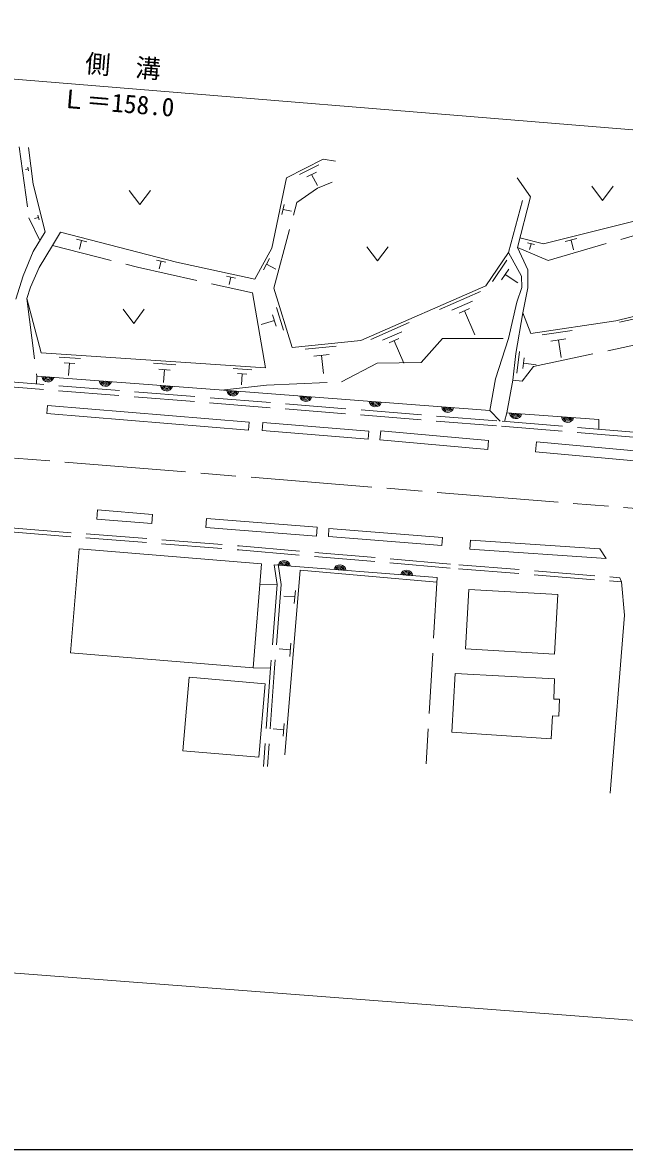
# Model space of a CAD drawing. Units: millimetres, scale not verified. Extents: x 40000 to 680000, y 20000 to 380000.
# Drawn here: x 479809 to 539405, y 205000 to 316633 of the extents above; entities that cross this region are included whole.
import ezdxf
from ezdxf.enums import TextEntityAlignment as Align

# ---------------------------------------------------------------- set-up
doc = ezdxf.new("R2010")
doc.units = ezdxf.units.MM
doc.header["$LTSCALE"] = 1000
doc.linetypes.add('CHAIN', pattern=[18.5, 12, -1.5, 3.5, -1.5])
doc.linetypes.add('DASHED', pattern=[7.5, 6, -1.5])
for name, color, linetype, lineweight in [('M-BGD', 7, 'Continuous', 13), ('M-BMK', 2, 'CHAIN', 13), ('M-STR-HTXT', 7, 'Continuous', 13), ('M-TTL-BAND', 7, 'Continuous', 25)]:
    doc.layers.add(name, color=color, linetype=linetype, lineweight=lineweight)
doc.styles.add('ＭＳ ゴシック', font='')
doc.styles.get('ＭＳ ゴシック').set_extended_font_data('MS Gothic')

msp = doc.modelspace()

# ---------------------------------------------------------------- linework, layer by layer
at = {"layer": 'M-BGD'}
for p, q in [((507247, 301571), (509137, 302536)), ((480369, 302125), (480091, 302088)), ((480346, 302292), (480391, 301959)), ((507961, 301340), (508906, 301823)), ((508433, 301581), (508997, 300479)), ((536183, 300419), (537233, 299019)), ((537233, 299019), (538283, 300419)), ((490367, 300008), (491417, 298608)), ((491417, 298608), (492467, 300008)), ((505495, 297624), (505702, 298622)), ((505598, 298123), (506430, 297951)), ((481389, 297311), (480994, 297212)), ((481330, 297548), (481449, 297073)), ((485149, 295161), (486164, 294896)), ((485656, 295029), (485436, 294183)), ((529819, 294804), (530487, 294632)), ((530153, 294718), (530009, 294162)), ((533539, 294936), (534700, 295229)), ((534120, 295082), (534364, 294115)), ((513912, 294420), (514962, 293020)), ((514962, 293020), (516012, 294420)), ((493082, 293106), (493982, 292879)), ((493532, 292992), (493343, 292242)), ((503671, 292151), (504276, 293257)), ((503974, 292704), (504895, 292199)), ((526330, 290965), (527772, 293107)), ((499988, 291515), (500885, 291321)), ((500437, 291418), (500276, 290671)), ((527226, 291140), (527947, 292211)), ((527587, 291676), (528836, 290835)), ((521088, 288209), (525153, 289982)), ((489765, 288229), (490815, 286829)), ((490815, 286829), (491865, 288229)), ((504961, 288417), (505653, 286156)), ((522326, 288144), (524358, 289031)), ((523056, 287858), (524072, 288301)), ((523564, 288079), (524598, 285709)), ((504741, 287114), (503422, 286710)), ((504569, 287679), (504914, 286549)), ((514278, 285239), (518093, 286903)), ((538913, 286950), (541485, 287529)), ((515440, 285178), (517347, 286010)), ((531262, 285690), (534237, 286142)), ((516125, 284909), (517078, 285325)), ((516601, 285117), (517572, 282891)), ((532119, 285059), (533606, 285285)), ((532863, 285172), (533126, 283437)), ((507796, 284262), (510868, 284581)), ((508644, 283574), (510180, 283733)), ((509412, 283653), (509598, 281861)), ((528739, 281902), (529023, 284039)), ((483430, 283499), (485533, 283359)), ((483921, 282938), (484972, 282868)), ((484447, 282903), (484365, 281676)), ((492790, 282876), (494999, 282728)), ((529344, 282365), (529486, 283434)), ((529415, 282899), (530662, 282734)), ((493306, 282287), (494410, 282213)), ((493858, 282250), (493772, 280961)), ((500674, 282350), (502510, 282228)), ((501103, 281861), (502020, 281800)), ((501561, 281830), (501490, 280760)), ((528342, 281195), (529292, 281122)), ((482200, 277910), (482266, 278707)), ((482266, 278707), (502255, 277055)), ((482200, 277910), (502189, 276258)), ((502189, 276258), (502255, 277055)), ((503587, 277009), (503522, 276212)), ((503587, 277009), (514093, 276147)), ((503522, 276212), (514027, 275350)), ((514093, 276147), (514027, 275350)), ((515200, 275284), (515279, 276180)), ((515279, 276180), (525950, 275236)), ((515200, 275284), (525870, 274339)), ((525870, 274339), (525950, 275236)), ((530606, 274091), (530697, 275087)), ((530697, 275087), (549866, 273352)), ((530606, 274091), (549776, 272357)), ((487172, 267453), (487244, 268350)), ((487244, 268350), (492666, 267912)), ((487172, 267453), (492594, 267014)), ((492594, 267014), (492666, 267912)), ((497962, 266615), (498034, 267513)), ((498034, 267513), (508989, 266636)), ((497962, 266615), (508917, 265739)), ((508917, 265739), (508989, 266636)), ((510089, 265704), (510151, 266502)), ((510089, 265704), (521317, 264835)), ((510151, 266502), (521379, 265633)), ((521317, 264835), (521379, 265633)), ((524111, 264459), (524172, 265357)), ((524172, 265357), (536980, 264485)), ((524111, 264459), (537602, 263540)), ((536980, 264485), (537602, 263540)), ((504725, 262925), (520858, 261651)), ((507289, 262375), (505771, 244098)), ((507289, 262375), (520831, 261181)), ((503310, 260998), (505009, 260957)), ((506822, 260376), (506715, 259080)), ((506768, 259728), (505688, 259818)), ((506333, 254488), (505215, 254581)), ((506389, 255158), (506277, 253817)), ((502629, 252709), (504364, 252693)), ((505726, 247188), (505623, 245943)), ((505675, 246566), (504637, 246652))]:
    msp.add_line(p, q, dxfattribs=at)
at = {"layer": 'M-BGD', "linetype": 'DASHED'}
for p, q in [((480247, 289287), (481217, 281615)), ((475902, 280763), (527243, 276636)), ((475942, 281262), (527283, 277135)), ((527283, 277135), (565870, 273979)), ((527243, 276636), (565829, 273481)), ((478614, 266171), (501229, 264387)), ((478647, 266570), (501262, 264786)), ((501262, 264786), (523012, 262923)), ((501229, 264387), (522979, 262525)), ((504725, 262925), (505009, 260957)), ((505121, 262982), (505411, 260970)), ((522979, 262525), (539126, 261224)), ((523012, 262923), (538961, 261639)), ((520858, 261651), (519781, 243206)), ((505009, 260957), (504364, 252693)), ((505411, 260970), (504762, 252664)), ((504364, 252693), (503674, 242951)), ((504762, 252664), (504073, 242922))]:
    msp.add_line(p, q, dxfattribs=at)
at = {"layer": 'M-BGD'}
for points in [[(479158, 289245), (479872, 291547), (480846, 293950), (482047, 295914), (480874, 300614), (480387, 304242)], [(510808, 302894), (509590, 303105), (505938, 301238), (504495, 294280), (502815, 291212), (495047, 292886), (483579, 295881), (482779, 294546), (481464, 292355), (480588, 290407), (480247, 289287), (481659, 283918), (503868, 282438), (502571, 289845)], [(529341, 287867), (530147, 285824), (538544, 287099), (557865, 291798), (559533, 293016), (559350, 298945), (559022, 303583)], [(528797, 301235), (530095, 299368), (528805, 294344), (529828, 292128), (529828, 290350), (529341, 287867), (528659, 283849), (528342, 281195), (527758, 277956), (527521, 277115)], [(526086, 278198), (526636, 281332), (527911, 285334), (528766, 288941), (529229, 290402), (529205, 291498), (527922, 293868), (529302, 298989)], [(529054, 295312), (531402, 294706), (541823, 297336)], [(527922, 293868), (525682, 290540), (513288, 285134), (506495, 284428), (504693, 290321)], [(481204, 280839), (481217, 281615), (499268, 280243), (526086, 278198), (527096, 277150)], [(527758, 277956), (536865, 277299), (536867, 276351)], [(538961, 261639), (539126, 261224), (539400, 257915), (537989, 240301)]]:
    msp.add_lwpolyline(points, dxfattribs=at)
at = {"layer": 'M-BGD', "linetype": 'DASHED'}
for points in [[(479486, 304315), (480436, 297302), (481523, 295057)], [(504693, 290321), (506969, 298807), (509015, 300231), (510476, 300815)], [(528805, 294344), (531840, 293074), (541629, 295899)], [(482779, 294546), (491200, 292414), (502571, 289845)], [(529292, 281122), (530412, 282546), (541862, 285012), (546647, 286217), (550080, 287422), (555778, 288737), (561476, 289468), (567177, 289711)], [(499268, 280243), (499521, 280224), (503977, 280708), (511403, 281049), (514910, 282875), (519292, 282948), (521387, 285334), (527911, 285334)]]:
    msp.add_lwpolyline(points, dxfattribs=at)
at = {"layer": 'M-BGD'}
for points in [[(485409, 264501), (503476, 263016), (502629, 252709), (484561, 254194)], [(524007, 260482), (532810, 259971), (532467, 254070), (523665, 254582)], [(496293, 251773), (503817, 251140), (503204, 243857), (495680, 244491)], [(532469, 251607), (522656, 252143), (522315, 246348), (532152, 245690), (532290, 247971), (532907, 247938), (532988, 249594), (532404, 249610)]]:
    msp.add_lwpolyline(points, close=True, dxfattribs=at)
for centre, radius, start, end in [((482323, 281641), 610, 186.04355, 345.26583), ((482323, 281641), 488, 188.68167, 342.62771), ((482323, 281641), 366, 193.14512, 338.16426), ((482323, 281641), 244, 202.45098, 328.85841), ((482323, 281641), 122, 240.02909, 291.2803), ((488010, 281209), 610, 186.04355, 345.26583), ((488010, 281209), 488, 188.68167, 342.62771), ((488010, 281209), 366, 193.14512, 338.16426), ((488010, 281209), 244, 202.45098, 328.85841), ((488010, 281209), 122, 240.02909, 291.2803), ((494070, 280748), 610, 186.04355, 345.26583), ((494070, 280748), 488, 188.68167, 342.62771), ((494070, 280748), 366, 193.14512, 338.16426), ((494070, 280748), 244, 202.45098, 328.85841), ((494070, 280748), 122, 240.02909, 291.2803), ((500640, 280249), 610, 186.02765, 345.24994), ((500640, 280249), 488, 188.66577, 342.61181), ((500640, 280249), 366, 193.12922, 338.14837), ((500640, 280249), 244, 202.43508, 328.84251), ((500640, 280249), 122, 240.01319, 291.2644), ((507865, 279698), 610, 186.02765, 345.24994), ((507865, 279698), 488, 188.66577, 342.61181), ((507865, 279698), 366, 193.12922, 338.14837), ((507865, 279698), 244, 202.43508, 328.84251), ((507865, 279698), 122, 240.01319, 291.2644), ((514749, 279173), 610, 186.02765, 345.24994), ((514749, 279173), 488, 188.66577, 342.61181), ((514749, 279173), 366, 193.12922, 338.14837), ((514749, 279173), 244, 202.43508, 328.84251), ((514749, 279173), 122, 240.01319, 291.2644), ((521916, 278626), 610, 186.02765, 345.24994), ((521916, 278626), 488, 188.66577, 342.61181), ((521916, 278626), 366, 193.12922, 338.14837), ((521916, 278626), 244, 202.43508, 328.84251), ((521916, 278626), 122, 240.01319, 291.2644), ((528644, 278003), 610, 186.2599, 345.48218), ((528644, 278003), 488, 188.89802, 342.84406), ((528644, 278003), 366, 193.36147, 338.38061), ((528644, 278003), 244, 202.66732, 329.07475), ((528644, 278003), 122, 240.24543, 291.49664), ((533785, 277632), 610, 186.2599, 345.48218), ((533785, 277632), 488, 188.89802, 342.84406), ((533785, 277632), 366, 193.36147, 338.38061), ((533785, 277632), 244, 202.66732, 329.07475), ((533785, 277632), 122, 240.24543, 291.49664), ((505707, 262737), 610, 5.873, 165.09528), ((505707, 262737), 488, 8.51112, 162.45716), ((505707, 262737), 366, 12.97457, 157.99371), ((505707, 262737), 244, 22.28043, 148.68785), ((505707, 262737), 122, 59.85854, 111.10974), ((511227, 262301), 610, 5.873, 165.09528), ((511227, 262301), 488, 8.51112, 162.45716), ((511227, 262301), 366, 12.97457, 157.99371), ((511227, 262301), 244, 22.28043, 148.68785), ((511227, 262301), 122, 59.85854, 111.10974), ((517824, 261780), 610, 5.873, 165.09528), ((517824, 261780), 488, 8.51112, 162.45716), ((517824, 261780), 366, 12.97457, 157.99371), ((517824, 261780), 244, 22.28043, 148.68785), ((517824, 261780), 122, 59.85854, 111.10974)]:
    msp.add_arc(centre, radius, start, end, dxfattribs=at)
at = {"layer": 'M-BMK'}
msp.add_line((465559, 274575), (565249, 266499), dxfattribs=at)
at = {"layer": 'M-STR-HTXT'}
for p, q in [((410321, 316633), (568323, 303718)), ((215308, 242638), (561136, 216188))]:
    msp.add_line(p, q, dxfattribs=at)
at = {"layer": 'M-TTL-BAND'}
msp.add_line((40000, 205000), (579000, 205000), dxfattribs=at)

# ---------------------------------------------------------------- texts
at = {"layer": 'M-STR-HTXT', "style": 'ＭＳ ゴシック'}
msp.add_text('側\u3000溝', height=1833, rotation=355.327, dxfattribs=at).set_placement((486020, 312612), align=Align.MIDDLE_LEFT)
msp.add_text('Ｌ＝158.0', height=1833, rotation=355.327, dxfattribs=at).set_placement((489118, 307214), align=Align.BOTTOM_CENTER)

doc.saveas('drawing.dxf')
